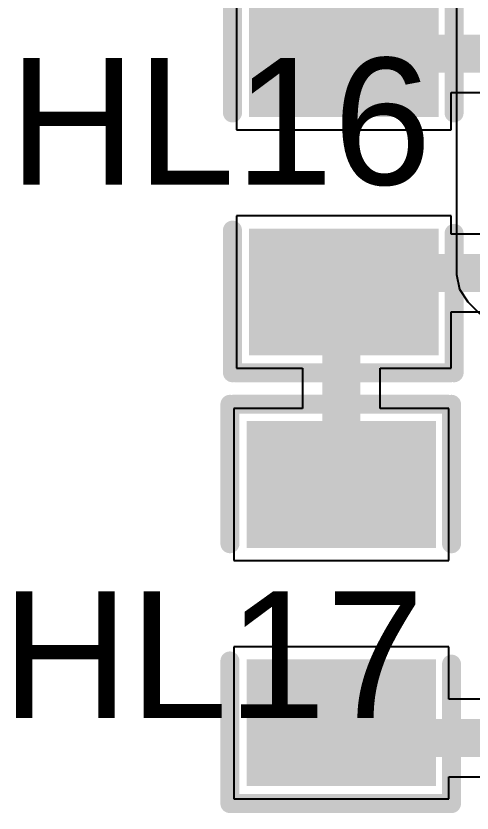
# Model space of a CAD drawing. Header units: millimetres. Extents: x 95 to 305, y 96 to 295.
# Drawn here: x 171.21 to 174.82, y 113.46 to 119.75 of the extents above; entities that cross this region are included whole.
import ezdxf

# ---------------------------------------------------------------- set-up
doc = ezdxf.new("R2010")
doc.units = ezdxf.units.MM
for name, color, linetype in [('BottomLayer', 5, 'Continuous'), ('BottomOverlay', 54, 'Continuous'), ('BottomPaste', 16, 'Continuous'), ('BottomSolder', 6, 'Continuous'), ('TopLayer', 1, 'Continuous'), ('TopOverlay', 2, 'Continuous')]:
    doc.layers.add(name, color=color, linetype=linetype)
doc.styles.add('Arial', font='arial.ttf', dxfattribs={"height": 0.2})

# ---------------------------------------------------------------- blocks, each defined once
blk = doc.blocks.new('RES0805_B_90')
at = {"layer": 'BottomLayer'}
for points in [[(-1.38780139, 0.7187006199999999), (-0.4878006499999999, 0.7187006199999999), (-0.4878006499999999, -0.67829938), (-1.38780139, -0.67829938)], [(0.49219993, 0.7187006199999999), (1.39220067, 0.7187006199999999), (1.39220067, -0.67829938), (0.49219993, -0.67829938)]]:
    blk.add_hatch(color=5, dxfattribs=at).paths.add_polyline_path(points)
at = {"layer": 'BottomPaste'}
for points in [[(-1.38780139, 0.7187006199999999), (-0.4878006499999999, 0.7187006199999999), (-0.4878006499999999, -0.67829938), (-1.38780139, -0.67829938)], [(0.49219993, 0.7187006199999999), (1.39220067, 0.7187006199999999), (1.39220067, -0.67829938), (0.49219993, -0.67829938)]]:
    blk.add_hatch(color=16, dxfattribs=at).paths.add_polyline_path(points)
at = {"layer": 'BottomSolder'}
for points in [[(-1.43780129, 0.76870052), (-0.43780075, 0.76870052), (-0.43780075, -0.72829928), (-1.43780129, -0.72829928)], [(0.44220003, 0.76870052), (1.44220057, 0.76870052), (1.44220057, -0.72829928), (0.44220003, -0.72829928)]]:
    blk.add_hatch(color=6, dxfattribs=at).paths.add_polyline_path(points)
at = {"layer": 'BottomOverlay', "const_width": 0.1499997}
for points in [[(-1.57500066, 0.90000074), (-0.4499991, 0.90000074)], [(-1.57500066, 0.87499952), (-1.57500066, -0.8249996199999998)], [(0.47500032, 0.90000074), (1.57500066, 0.90000074)], [(1.57500066, 0.87499952), (1.57500066, -0.8249996199999998)], [(-1.57500066, -0.8500008399999999), (-0.47500032, -0.8500008399999999)], [(0.47500032, -0.8500008399999999), (1.57500066, -0.8500008399999999)]]:
    blk.add_lwpolyline(points, dxfattribs=at)
at = {"layer": 'BottomOverlay', "const_width": 0.07499858}
for points in [[(-1.61250122, 0.90000074, 1), (-1.5375001, 0.90000074, 1)], [(-1.61250122, 0.87499952, 1), (-1.5375001, 0.87499952, 1)], [(-0.4874996599999999, 0.90000074, 1), (-0.41249854, 0.90000074, 1)], [(0.43749976, 0.90000074, 1), (0.5125008799999999, 0.90000074, 1)], [(1.5375001, 0.90000074, 1), (1.61250122, 0.90000074, 1)], [(1.5375001, 0.87499952, 1), (1.61250122, 0.87499952, 1)], [(-1.61250122, -0.8249996199999998, 1), (-1.5375001, -0.8249996199999998, 1)], [(1.5375001, -0.8249996199999998, 1), (1.61250122, -0.8249996199999998, 1)], [(-1.61250122, -0.8500008399999999, 1), (-1.5375001, -0.8500008399999999, 1)], [(-0.5125008799999999, -0.8500008399999999, 1), (-0.43749976, -0.8500008399999999, 1)], [(0.43749976, -0.8500008399999999, 1), (0.5125008799999999, -0.8500008399999999, 1)], [(1.5375001, -0.8500008399999999, 1), (1.61250122, -0.8500008399999999, 1)]]:
    blk.add_lwpolyline(points, format="xyb", close=True, dxfattribs=at)
blk = doc.blocks.new('RES0805_B_91')
at = {"layer": 'BottomLayer'}
for points in [[(-1.38780139, 0.7187006199999999), (-0.4878006499999999, 0.7187006199999999), (-0.4878006499999999, -0.67829938), (-1.38780139, -0.67829938)], [(0.49219993, 0.7187006199999999), (1.39220067, 0.7187006199999999), (1.39220067, -0.67829938), (0.49219993, -0.67829938)]]:
    blk.add_hatch(color=5, dxfattribs=at).paths.add_polyline_path(points)
at = {"layer": 'BottomPaste'}
for points in [[(-1.38780139, 0.7187006199999999), (-0.4878006499999999, 0.7187006199999999), (-0.4878006499999999, -0.67829938), (-1.38780139, -0.67829938)], [(0.49219993, 0.7187006199999999), (1.39220067, 0.7187006199999999), (1.39220067, -0.67829938), (0.49219993, -0.67829938)]]:
    blk.add_hatch(color=16, dxfattribs=at).paths.add_polyline_path(points)
at = {"layer": 'BottomSolder'}
for points in [[(-1.43780129, 0.76870052), (-0.43780075, 0.76870052), (-0.43780075, -0.72829928), (-1.43780129, -0.72829928)], [(0.44220003, 0.76870052), (1.44220057, 0.76870052), (1.44220057, -0.72829928), (0.44220003, -0.72829928)]]:
    blk.add_hatch(color=6, dxfattribs=at).paths.add_polyline_path(points)
at = {"layer": 'BottomOverlay', "const_width": 0.1499997}
for points in [[(-1.57500066, 0.90000074), (-0.4499991, 0.90000074)], [(-1.57500066, 0.87499952), (-1.57500066, -0.8249996199999998)], [(0.47500032, 0.90000074), (1.57500066, 0.90000074)], [(1.57500066, 0.87499952), (1.57500066, -0.8249996199999998)], [(-1.57500066, -0.8500008399999999), (-0.47500032, -0.8500008399999999)], [(0.47500032, -0.8500008399999999), (1.57500066, -0.8500008399999999)]]:
    blk.add_lwpolyline(points, dxfattribs=at)
at = {"layer": 'BottomOverlay', "const_width": 0.07499858}
for points in [[(-1.61250122, 0.90000074, 1), (-1.5375001, 0.90000074, 1)], [(-1.61250122, 0.87499952, 1), (-1.5375001, 0.87499952, 1)], [(-0.4874996599999999, 0.90000074, 1), (-0.41249854, 0.90000074, 1)], [(0.43749976, 0.90000074, 1), (0.5125008799999999, 0.90000074, 1)], [(1.5375001, 0.90000074, 1), (1.61250122, 0.90000074, 1)], [(1.5375001, 0.87499952, 1), (1.61250122, 0.87499952, 1)], [(-1.61250122, -0.8249996199999998, 1), (-1.5375001, -0.8249996199999998, 1)], [(1.5375001, -0.8249996199999998, 1), (1.61250122, -0.8249996199999998, 1)], [(-1.61250122, -0.8500008399999999, 1), (-1.5375001, -0.8500008399999999, 1)], [(-0.5125008799999999, -0.8500008399999999, 1), (-0.43749976, -0.8500008399999999, 1)], [(0.43749976, -0.8500008399999999, 1), (0.5125008799999999, -0.8500008399999999, 1)], [(1.5375001, -0.8500008399999999, 1), (1.61250122, -0.8500008399999999, 1)]]:
    blk.add_lwpolyline(points, format="xyb", close=True, dxfattribs=at)

msp = doc.modelspace()

# ---------------------------------------------------------------- linework, layer by layer
at = {"layer": 'BottomLayer'}
for p, q in [((172.95610062, 120.05423284), (172.95610062, 118.85423524)), ((174.65310002, 118.85423524), (174.65310002, 119.14835708)), ((174.65310002, 119.14835708), (183.34119034, 119.14835708)), ((172.95610062, 118.85423524), (174.65310002, 118.85423524)), ((174.65310002, 118.17423152), (172.95610062, 118.17423152)), ((172.95610062, 118.17423152), (172.95610062, 116.97423392)), ((174.65310002, 118.02990872), (174.65310002, 118.17423152)), ((174.88577672, 118.02990872), (174.65310002, 118.02990872)), ((174.65310002, 116.97423392), (174.65310002, 117.4181548)), ((174.65310002, 117.4181548), (174.94786194, 117.4181548)), ((172.95610062, 116.97423392), (173.47852274, 116.97423392)), ((173.47852274, 116.97423392), (173.47852274, 116.65523024)), ((174.09027666, 116.65523024), (174.09027666, 116.97423392)), ((174.09027666, 116.97423392), (174.65310002, 116.97423392)), ((173.47852274, 116.65523024), (172.9359, 116.65523024)), ((172.9359, 116.65523024), (172.9359, 115.45523264)), ((174.6328994, 116.65523024), (174.09027666, 116.65523024)), ((174.6328994, 115.45523264), (174.6328994, 116.65523024)), ((172.9359, 115.45523264), (174.6328994, 115.45523264)), ((174.6328994, 114.77522892), (172.9359, 114.77522892)), ((172.9359, 114.77522892), (172.9359, 113.57523132)), ((174.6328994, 114.36110986), (174.6328994, 114.77522892)), ((175.23130054, 114.36110986), (174.6328994, 114.36110986)), ((174.6328994, 113.57523132), (174.6328994, 113.74935594)), ((174.6328994, 113.74935594), (175.23130054, 113.74935594)), ((172.9359, 113.57523132), (174.6328994, 113.57523132))]:
    msp.add_line(p, q, dxfattribs=at)
at = {"layer": 'BottomLayer', "const_width": 0.2999994}
for points in [[(173.80459778, 119.45423658), (173.80459778, 120.89703278)], [(173.80459778, 119.45423658), (173.80460032, 119.45423404)], [(173.80460032, 119.45423404), (183.34120304, 119.45423404)], [(173.80460032, 117.72403176), (175.012477, 117.72403176)], [(173.80460032, 117.57423272), (173.80460032, 117.72403176)], [(173.7843997, 117.5540321), (173.80460032, 117.57423272)], [(173.7843997, 116.05523144), (173.7843997, 117.5540321)], [(173.7843997, 114.17523012), (173.90439692, 114.0552329)], [(173.90439692, 114.0552329), (176.07980024, 114.0552329)]]:
    msp.add_lwpolyline(points, dxfattribs=at)
at = {"layer": 'BottomLayer', "const_width": 0.1499997}
for points in [[(173.7295992, 119.45423658, 1), (173.87959636, 119.45423658, 1)], [(173.7295992, 119.45423658, 1), (173.87959636, 119.45423658, 1)], [(173.72960174, 119.45423404, 1), (173.8795989, 119.45423404, 1)], [(173.72960174, 119.45423404, 1), (173.8795989, 119.45423404, 1)], [(173.72960174, 117.72403176, 1), (173.8795989, 117.72403176, 1)], [(173.72960174, 117.72403176, 1), (173.8795989, 117.72403176, 1)], [(173.70940112, 117.5540321, 1), (173.85939828, 117.5540321, 1)], [(173.70940112, 117.5540321, 1), (173.85939828, 117.5540321, 1)], [(173.72960174, 117.57423272, 1), (173.8795989, 117.57423272, 1)], [(173.72960174, 117.57423272, 1), (173.8795989, 117.57423272, 1)], [(173.70940112, 116.05523144, 1), (173.85939828, 116.05523144, 1)], [(173.70940112, 114.17523012, 1), (173.85939828, 114.17523012, 1)], [(173.82939834, 114.0552329, 1), (173.9793955, 114.0552329, 1)], [(173.82939834, 114.0552329, 1), (173.9793955, 114.0552329, 1)]]:
    msp.add_lwpolyline(points, format="xyb", close=True, dxfattribs=at)
at = {"layer": 'TopLayer'}
for p, q in [((174.6941642, 119.91305964), (174.6941642, 117.71300308)), ((174.6941642, 117.71300308), (174.69416166, 117.71299038)), ((174.69416166, 117.71299038), (174.71744838, 117.59593702)), ((174.71744838, 117.59593702), (174.78375254, 117.49670176)), ((174.78375254, 117.49670176), (174.97500184, 117.30545246))]:
    msp.add_line(p, q, dxfattribs=at)

# ---------------------------------------------------------------- block references
at = {"rotation": 90}
for name, p in [('RES0805_B_91', (173.82480094, 118.51203374)), ('RES0805_B_90', (173.80460032, 115.11303114))]:
    msp.add_blockref(name, p, dxfattribs=at)

# ---------------------------------------------------------------- texts
at = {"layer": 'TopOverlay', "style": 'Arial'}
for s, p in [('HL16', (171.1580016, 118.42072582)), ('HL17', (171.1000007, 114.2130304))]:
    msp.add_text(s, height=1.00000054, dxfattribs=at).set_placement(p)

doc.saveas('drawing.dxf')
